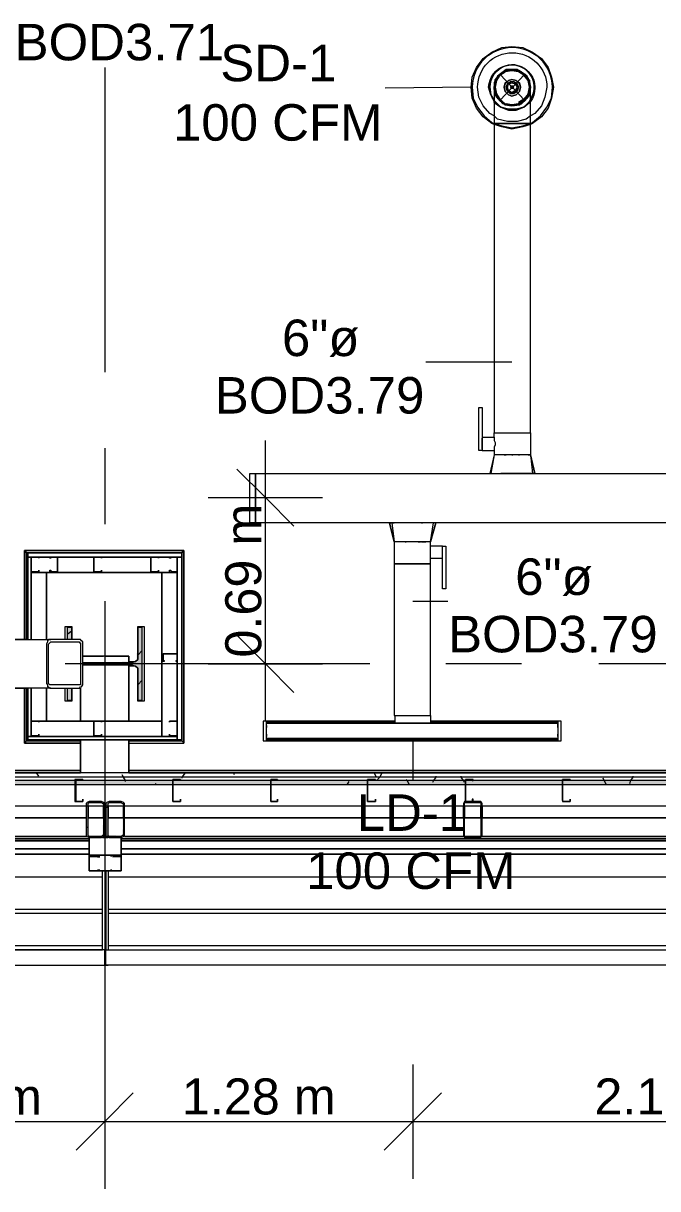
# Model space of a CAD drawing. Header units: metres. Extents: x -2 to 237, y -8 to 52.
# Drawn here: x 6.303 to 8.945, y 7.175 to 12.027 of the extents above; entities that cross this region are included whole.
import ezdxf

# ---------------------------------------------------------------- set-up
doc = ezdxf.new("R2010")
doc.units = ezdxf.units.M
doc.layers.add('HVAC - Ductos', color=5, linetype='Continuous', lineweight=0)
doc.layers.add('PDF2_Text', color=7, linetype='Continuous', lineweight=0)
doc.layers.add('PDF2_Geometry', color=7, linetype='Continuous', lineweight=0, true_color=0xaaaaaa)
doc.layers.add('PDF2_Solid Fills', color=7, linetype='Continuous', lineweight=0, true_color=0xffffff)
doc.styles.add('PDF Helvetica', font='')
doc.styles.get('PDF Helvetica').set_extended_font_data('Helvetica')

msp = doc.modelspace()

# ---------------------------------------------------------------- hatches: boundary and pattern name
at = {"layer": 'PDF2_Solid Fills', "lineweight": 0, "transparency": 33554559}
h = msp.add_hatch(color=256, dxfattribs=at)
h.paths.add_polyline_path([(6.5049, 9.4612), (6.5049, 9.5116), (6.4866, 9.5116), (6.4866, 9.4612)])
h.paths.add_polyline_path([(6.5049, 9.2595), (6.4866, 9.2595), (6.4866, 9.2092), (6.5049, 9.2092)])
h.paths.add_polyline_path([(6.7798, 9.3466), (6.7798, 9.2092), (6.7981, 9.2092), (6.7981, 9.5116), (6.7798, 9.5116), (6.7752, 9.3787), (6.7706, 9.3741), (6.7569, 9.3695), (6.5507, 9.365), (6.5507, 9.3558), (6.7706, 9.3558)])
h = msp.add_hatch(color=256, dxfattribs=at)
h.paths.add_polyline_path([(4.4889, 8.8563), (4.4889, 8.8747), (4.2965, 8.8747), (4.2965, 8.8563)])
h.paths.add_polyline_path([(51.1672, 8.8747), (51.1672, 8.8563), (54.0034, 8.8563), (54.0034, 8.8747)])
h.paths.add_polyline_path([(54.0079, 8.8747), (54.0079, 8.8563), (56.033, 8.8563), (56.033, 8.8747)])
h.paths.add_polyline_path([(56.0376, 8.8747), (56.0376, 8.8563), (56.4317, 8.8563), (56.4317, 8.8747)])
h.paths.add_polyline_path([(49.1376, 8.8747), (49.1376, 8.8563), (51.1627, 8.8563), (51.1627, 8.8747)])
h.paths.add_polyline_path([(48.3266, 8.8747), (48.3266, 8.8563), (49.133, 8.8563), (49.133, 8.8747)])
h.paths.add_polyline_path([(46.2969, 8.8747), (46.2969, 8.8563), (48.322, 8.8563), (48.322, 8.8747)])
h.paths.add_polyline_path([(44.2672, 8.8747), (44.2672, 8.8563), (46.2923, 8.8563), (46.2923, 8.8747)])
h.paths.add_polyline_path([(43.4563, 8.8747), (43.4563, 8.8563), (44.2627, 8.8563), (44.2627, 8.8747)])
h.paths.add_polyline_path([(41.4266, 8.8747), (41.4266, 8.8563), (43.4517, 8.8563), (43.4517, 8.8747)])
h.paths.add_polyline_path([(39.3969, 8.8747), (39.3969, 8.8563), (41.422, 8.8563), (41.422, 8.8747)])
h.paths.add_polyline_path([(38.5859, 8.8747), (38.5859, 8.8563), (39.3923, 8.8563), (39.3923, 8.8747)])
h.paths.add_polyline_path([(36.5562, 8.8747), (36.5562, 8.8563), (38.5813, 8.8563), (38.5813, 8.8747)])
h.paths.add_polyline_path([(33.7156, 8.8747), (33.7156, 8.8563), (36.5516, 8.8563), (36.5516, 8.8747)])
h.paths.add_polyline_path([(31.6859, 8.8747), (31.6859, 8.8563), (33.711, 8.8563), (33.711, 8.8747)])
h.paths.add_polyline_path([(28.8453, 8.8747), (28.8453, 8.8563), (31.6813, 8.8563), (31.6813, 8.8747)])
h.paths.add_polyline_path([(26.8155, 8.8747), (26.8155, 8.8563), (28.8407, 8.8563), (28.8407, 8.8747)])
h.paths.add_polyline_path([(26.0046, 8.8747), (26.0046, 8.8563), (26.8109, 8.8563), (26.8109, 8.8747)])
h.paths.add_polyline_path([(23.9749, 8.8747), (23.9749, 8.8563), (26, 8.8563), (26, 8.8747)])
h.paths.add_polyline_path([(21.9452, 8.8747), (21.9452, 8.8563), (23.9703, 8.8563), (23.9703, 8.8747)])
h.paths.add_polyline_path([(21.1343, 8.8747), (21.1343, 8.8563), (21.9406, 8.8563), (21.9406, 8.8747)])
h.paths.add_polyline_path([(19.1046, 8.8747), (19.1046, 8.8563), (21.1297, 8.8563), (21.1297, 8.8747)])
h.paths.add_polyline_path([(17.0748, 8.8747), (17.0748, 8.8563), (19.1, 8.8563), (19.1, 8.8747)])
h.paths.add_polyline_path([(16.2639, 8.8747), (16.2639, 8.8563), (17.0702, 8.8563), (17.0702, 8.8747)])
h.paths.add_polyline_path([(14.2342, 8.8747), (14.2342, 8.8563), (16.2593, 8.8563), (16.2593, 8.8747)])
h.paths.add_polyline_path([(11.3936, 8.8747), (11.3936, 8.8563), (14.2296, 8.8563), (14.2296, 8.8747)])
h.paths.add_polyline_path([(9.3639, 8.8747), (9.3639, 8.8563), (11.389, 8.8563), (11.389, 8.8747)])
h.paths.add_polyline_path([(6.5232, 8.8747), (6.5232, 8.8563), (9.3593, 8.8563), (9.3593, 8.8747)])
h.paths.add_polyline_path([(4.4935, 8.8747), (4.4935, 8.8563), (6.5186, 8.8563), (6.5186, 8.8747)])
h = msp.add_hatch(color=256, dxfattribs=at)
h.paths.add_polyline_path([(6.6423, 8.7831), (6.6377, 8.7876), (6.5691, 8.7876), (6.5645, 8.7831), (6.5645, 8.6456), (6.5691, 8.6456), (6.5782, 8.641), (6.5782, 8.6456), (6.5737, 8.6456), (6.5737, 8.7831), (6.6332, 8.7831), (6.6377, 8.7785), (6.6332, 8.6502), (6.6286, 8.6456), (6.6377, 8.641), (6.6377, 8.6456)])
h.paths.add_polyline_path([(6.5782, 8.641), (6.6286, 8.6365), (6.6286, 8.641)])
msp.add_hatch(color=256, dxfattribs=at).paths.add_polyline_path([(6.6469, 8.6456), (6.6515, 8.6456), (6.6607, 8.641), (6.7111, 8.6365), (6.7111, 8.641), (6.6881, 8.6456), (6.6561, 8.6456), (6.6561, 8.7831), (6.7157, 8.7831), (6.7202, 8.7785), (6.7157, 8.6502), (6.7111, 8.6456), (6.7202, 8.641), (6.7202, 8.6456), (6.7248, 8.7817), (6.7248, 8.7831), (6.7202, 8.7876), (6.6515, 8.7876), (6.6469, 8.7831)])
h = msp.add_hatch(color=256, dxfattribs=at)
h.paths.add_polyline_path([(8.2139, 8.7785), (8.2093, 8.7785), (8.2093, 8.641), (8.2139, 8.7778)])
h.paths.add_polyline_path([(8.2093, 8.641), (8.1406, 8.641), (8.2093, 8.6365)])
h.paths.add_polyline_path([(8.1406, 8.7785), (8.136, 8.7785), (8.136, 8.6456)])
h.paths.add_polyline_path([(8.2047, 8.7831), (8.2047, 8.7876), (8.1451, 8.7876)])
h.paths.add_polyline_path([(8.2093, 8.7876), (8.2139, 8.7831), (8.2139, 8.7876)])

# ---------------------------------------------------------------- linework, layer by layer
at = {"layer": 'HVAC - Ductos', "lineweight": 0}
for points in [[(8.2643, 11.6053), (8.2551, 11.6099), (8.2185, 11.6374), (8.191, 11.6741), (8.1726, 11.7154), (8.168, 11.7612), (8.1726, 11.8024), (8.191, 11.8436), (8.2185, 11.8802), (8.2551, 11.9078), (8.2963, 11.9261), (8.3376, 11.9307), (8.3834, 11.9261), (8.4246, 11.9078), (8.4613, 11.8802), (8.4888, 11.8436), (8.5026, 11.8024), (8.5117, 11.7612), (8.5026, 11.7154), (8.4888, 11.6741), (8.4613, 11.6374), (8.4246, 11.6099), (8.4155, 11.6053)], [(8.2872, 11.8161), (8.3101, 11.8299), (8.3376, 11.8345), (8.3193, 11.8345), (8.3009, 11.8253), (8.2872, 11.8116), (8.2734, 11.7978), (8.2643, 11.7794), (8.2643, 11.7612), (8.2689, 11.7794), (8.2734, 11.7978), (8.2872, 11.8116), (8.3009, 11.8253), (8.3193, 11.8299), (8.3376, 11.8345), (8.3559, 11.8299), (8.3742, 11.8253), (8.3925, 11.8116), (8.3697, 11.8299)], [(8.3101, 11.8299), (8.2872, 11.8116), (8.2689, 11.7886), (8.2643, 11.7612), (8.2689, 11.784), (8.2643, 11.7612), (8.2689, 11.7336), (8.2689, 11.7291), (8.2643, 11.7612), (8.2689, 11.7291), (8.2872, 11.7062), (8.3009, 11.697), (8.3193, 11.6878), (8.3376, 11.6832), (8.3605, 11.6878), (8.3788, 11.6924), (8.3925, 11.7062), (8.3697, 11.6878), (8.3925, 11.7062)], [(8.2689, 11.7932), (8.2689, 11.7886), (8.2689, 11.784), (8.2689, 11.7886), (8.2689, 11.7932), (8.2734, 11.7978), (8.2872, 11.8161), (8.3009, 11.8253), (8.3101, 11.8299), (8.3193, 11.8345), (8.3376, 11.8345), (8.3605, 11.8345), (8.3651, 11.8299), (8.3697, 11.8299), (8.3651, 11.8299), (8.3697, 11.8299), (8.3788, 11.8253), (8.3925, 11.8161), (8.4063, 11.7978), (8.4063, 11.7932), (8.4109, 11.7886), (8.4109, 11.784), (8.4109, 11.7886), (8.4063, 11.7932)], [(8.4063, 11.784), (8.4109, 11.7612), (8.4063, 11.7336), (8.4109, 11.7612), (8.4063, 11.7886), (8.388, 11.8116), (8.3651, 11.8253), (8.3376, 11.8299), (8.3101, 11.8253), (8.2872, 11.8116), (8.2734, 11.7886), (8.2689, 11.7612), (8.2734, 11.7336), (8.2872, 11.7108), (8.3101, 11.6924), (8.3376, 11.6878), (8.3651, 11.6924), (8.3376, 11.6878), (8.3147, 11.6924)], [(8.2826, 11.8116), (8.2689, 11.7932), (8.2689, 11.7886)], [(8.2734, 11.7886), (8.2872, 11.8116), (8.3101, 11.8253)], [(8.3925, 11.8116), (8.4109, 11.7886), (8.4063, 11.7932), (8.3925, 11.8116), (8.4017, 11.7978), (8.4109, 11.7794), (8.4109, 11.7612), (8.4109, 11.7428), (8.4017, 11.7245), (8.3925, 11.7062), (8.3742, 11.697), (8.3559, 11.6878), (8.3376, 11.6878), (8.3193, 11.6878), (8.3009, 11.6924), (8.2872, 11.7062), (8.3101, 11.6924)], [(8.3101, 11.8299), (8.3101, 11.8299)], [(8.3101, 11.8299), (8.3101, 11.8299)], [(8.3651, 11.6878), (8.3697, 11.6878), (8.3697, 11.6924), (8.3925, 11.7062), (8.4063, 11.7199), (8.4109, 11.7382), (8.4155, 11.752), (8.4155, 11.7612), (8.4109, 11.7794), (8.4063, 11.7978), (8.3925, 11.8116), (8.3788, 11.8253), (8.3605, 11.8345), (8.3376, 11.8345), (8.3651, 11.8299), (8.3376, 11.8345), (8.3147, 11.8299), (8.3376, 11.8345), (8.3651, 11.8299), (8.3697, 11.8299), (8.3925, 11.8161)], [(8.3697, 11.8253), (8.3925, 11.8116), (8.4063, 11.7886)], [(8.168, 11.7612), (7.8107, 11.7566)], [(8.2689, 11.7886), (8.2643, 11.7794), (8.2643, 11.7612), (8.2643, 11.752)], [(8.2643, 11.7794), (8.2643, 11.7794)], [(8.2689, 11.7428), (8.2643, 11.7612)], [(8.2643, 11.7612), (8.2643, 11.7612)], [(8.2643, 11.752), (8.2643, 11.7612)], [(8.2643, 11.7566), (8.2643, 11.752), (8.2643, 11.7336), (8.2643, 11.7062), (8.2643, 11.6696), (8.2643, 11.6283), (8.2643, 11.6099), (8.2734, 11.6099), (8.2872, 11.6099), (8.3009, 11.6099), (8.3193, 11.6099), (8.3376, 11.6099), (8.3605, 11.6099), (8.3788, 11.6099), (8.3925, 11.6099), (8.4063, 11.6099), (8.4109, 11.6099), (8.4155, 11.6099), (8.4155, 11.6512), (8.4155, 11.6924), (8.4155, 11.7245), (8.4155, 11.7474), (8.4155, 11.7566)], [(8.2643, 11.752), (8.2643, 11.7382)], [(8.2689, 11.7886), (8.2689, 11.7886)], [(8.4109, 11.784), (8.4155, 11.7612), (8.4109, 11.7886)], [(8.4155, 11.752), (8.4155, 11.7612), (8.4109, 11.7794), (8.4109, 11.7886)], [(8.4109, 11.7886), (8.4109, 11.7886)], [(8.4155, 11.7612), (8.4109, 11.7291), (8.4155, 11.7612)], [(8.2643, 11.7382), (8.2734, 11.7199)], [(8.2734, 11.7245), (8.2689, 11.7428)], [(8.2689, 11.7291), (8.2689, 11.7291)], [(8.2689, 11.7291), (8.2872, 11.7062)], [(8.2872, 11.7108), (8.2734, 11.7291)], [(8.2872, 11.7062), (8.2734, 11.7245)], [(8.2734, 11.7199), (8.2872, 11.7062)], [(8.4063, 11.7336), (8.388, 11.7108), (8.3651, 11.697)], [(8.4109, 11.7336), (8.4109, 11.7291), (8.4063, 11.7291), (8.3925, 11.7108)], [(8.3147, 11.6878), (8.3101, 11.6878), (8.3055, 11.6924)], [(8.4155, 11.642), (8.3971, 11.6283), (8.3605, 11.6191), (8.3193, 11.6191), (8.278, 11.6283), (8.2643, 11.642)], [(8.2643, 11.6099), (8.2963, 11.6008), (8.3376, 11.5916), (8.3834, 11.6008), (8.4155, 11.6099)], [(8.2643, 11.6099), (8.2643, 11.6099)], [(8.4155, 11.6099), (8.4109, 11.6099), (8.4063, 11.6099), (8.3925, 11.6099), (8.3788, 11.6099), (8.3605, 11.6099), (8.3376, 11.6099), (8.3193, 11.6099), (8.3009, 11.6099), (8.2872, 11.6099), (8.2734, 11.6099), (8.2643, 11.6099)], [(8.4155, 11.6053), (8.3834, 11.5962), (8.3376, 11.587), (8.2963, 11.5962), (8.2643, 11.6053)], [(8.3376, 10.6158), (7.9802, 10.6158)], [(7.3113, 9.1221), (7.3113, 10.2905)], [(8.2139, 10.2538), (8.2139, 10.2583), (8.2139, 10.2629), (8.2139, 10.2721), (8.2139, 10.2767), (8.2139, 10.2813), (8.2139, 10.2905), (8.2139, 10.295), (8.2139, 10.2996)], [(8.2643, 10.3042), (8.2643, 10.2996), (8.2643, 10.295), (8.2643, 10.2905), (8.2689, 10.2813), (8.2689, 10.2721), (8.2643, 10.2629), (8.2643, 10.2583), (8.2643, 10.2538), (8.2643, 10.2492)], [(8.2139, 10.2492), (8.2643, 10.2492), (8.2643, 10.2308), (8.2505, 10.153)], [(8.2689, 10.2308), (8.2643, 10.2308), (8.2459, 10.153), (8.2505, 10.153), (8.2551, 10.153), (8.2643, 10.153)], [(8.2872, 10.2308), (8.2872, 10.2308)], [(8.4063, 10.2308), (8.4109, 10.2308), (8.4155, 10.2308), (8.4246, 10.153), (8.4109, 10.153), (8.3925, 10.153), (8.388, 10.153), (8.3834, 10.153), (8.3742, 10.153), (8.3605, 10.153), (8.3559, 10.153), (8.3513, 10.153), (8.3284, 10.153), (8.3239, 10.153), (8.3193, 10.153), (8.3055, 10.153), (8.2963, 10.153), (8.2917, 10.153)], [(8.3376, 10.2308), (8.3421, 10.2308)], [(8.3651, 10.2308), (8.3697, 10.2308)], [(8.3651, 10.2308), (8.3651, 10.2308)], [(8.3697, 10.2308), (8.3697, 10.2308)], [(8.3925, 10.2308), (8.3925, 10.2308)], [(8.4338, 10.153), (8.4155, 10.2308), (8.4338, 10.153)], [(7.1921, 10.1713), (7.3113, 10.0522), (7.4304, 9.933)], [(8.2459, 10.153), (8.2459, 10.153)], [(8.2689, 10.153), (8.2872, 10.153)], [(8.4292, 10.153), (8.4338, 10.153), (8.4292, 10.153)], [(7.073, 10.0522), (7.3113, 10.0522), (7.5495, 10.0522)], [(7.829, 9.9468), (7.8473, 9.8689), (7.829, 9.9468)], [(7.9069, 9.9468), (7.9023, 9.9468), (7.8886, 9.9468), (7.8794, 9.9468), (7.8748, 9.9468), (7.8702, 9.9468), (7.8519, 9.9468), (7.8382, 9.9468), (7.8473, 9.8689)], [(7.8427, 9.9468), (7.8473, 9.9468)], [(8.0168, 9.9468), (8.0214, 9.9468), (7.9985, 9.8689), (7.994, 9.8689), (7.9894, 9.8689), (7.9802, 9.8689), (7.9619, 9.8689), (7.9436, 9.8689), (7.9252, 9.8689), (7.9023, 9.8689), (7.884, 9.8689), (7.8702, 9.8689), (7.8565, 9.8689), (7.8519, 9.8689), (7.8473, 9.8689), (7.8473, 9.7773), (7.8473, 9.145), (7.8519, 9.145), (7.8565, 9.145), (7.8702, 9.145), (7.884, 9.145), (7.9023, 9.145), (7.9252, 9.145), (7.9436, 9.145), (7.9619, 9.145), (7.9802, 9.145), (7.9894, 9.145), (7.9985, 9.145), (7.9985, 9.1129), (7.9894, 9.1129), (7.9756, 9.1129), (7.9619, 9.1129), (7.9436, 9.1129), (7.9252, 9.1129), (7.9069, 9.1129), (7.8886, 9.1129), (7.8702, 9.1129), (7.8611, 9.1129), (7.8519, 9.1129), (7.8519, 9.145), (7.8611, 9.145), (7.8702, 9.145), (7.8886, 9.145), (7.9069, 9.145), (7.9252, 9.145), (7.9436, 9.145), (7.9619, 9.145), (7.9756, 9.145), (7.9894, 9.145), (7.9985, 9.145), (7.9985, 9.7773), (7.9894, 9.7773), (7.9802, 9.7773), (7.9619, 9.7773), (7.9436, 9.7773), (7.9252, 9.7773), (7.9023, 9.7773), (7.884, 9.7773), (7.8702, 9.7773), (7.8565, 9.7773), (7.8519, 9.7773), (7.8473, 9.7773), (7.8519, 9.7773), (7.8565, 9.7773), (7.8702, 9.7773), (7.884, 9.7773), (7.9023, 9.7773), (7.9252, 9.7773), (7.9436, 9.7773), (7.9619, 9.7773), (7.9802, 9.7773), (7.9894, 9.7773), (7.9985, 9.7773), (7.9985, 9.8002), (8.049, 9.8002), (8.049, 9.8047), (8.049, 9.8093), (8.049, 9.8185), (8.049, 9.8231), (8.049, 9.8323), (8.049, 9.8369), (8.049, 9.8414), (8.049, 9.846), (8.049, 9.8505), (7.9985, 9.8505), (7.9985, 9.8689), (8.0123, 9.9468)], [(7.9573, 9.9468), (7.9436, 9.9468), (7.939, 9.9468), (7.9344, 9.9468), (7.9115, 9.9468)], [(7.994, 9.9468), (7.9802, 9.9468), (7.971, 9.9468), (7.9664, 9.9468), (7.9619, 9.9468), (7.9664, 9.9468)], [(7.9985, 9.8689), (8.0214, 9.9468), (8.0168, 9.9468), (8.0123, 9.9468), (8.0077, 9.9468), (7.9985, 9.9468)], [(7.8519, 9.8689), (7.8519, 9.8689)], [(7.8519, 9.8689), (7.8519, 9.8689)], [(7.9985, 9.8002), (7.9985, 9.8047), (7.9985, 9.8093), (7.9985, 9.8185), (7.9985, 9.8277), (7.9985, 9.8369), (7.9985, 9.846), (7.9985, 9.8505)], [(7.9252, 9.6215), (8.0718, 9.6215)], [(7.1921, 9.4794), (7.3113, 9.3604), (7.4304, 9.2412)], [(7.073, 9.3604), (7.3113, 9.3604), (7.5495, 9.3604)], [(7.9985, 9.145), (7.9985, 9.145)], [(7.3159, 9.0992), (7.3159, 9.1221), (7.3159, 9.1175), (7.8519, 9.1175)], [(7.8519, 9.1221), (7.3159, 9.1221)], [(8.53, 9.0992), (8.53, 9.1221), (8.53, 9.1175), (7.9985, 9.1175)], [(8.53, 9.1221), (7.9985, 9.1221)], [(8.53, 9.0625), (8.53, 9.0396), (8.53, 9.0442), (7.3159, 9.0442), (7.3159, 9.0396), (7.3159, 9.0625)], [(7.3159, 9.0396), (8.53, 9.0396)], [(7.9252, 9.0396), (7.9252, 8.8792)]]:
    msp.add_lwpolyline(points, dxfattribs=at)
for points in [[(8.2139, 10.3042), (8.2643, 10.3042), (8.2643, 10.3225), (8.2734, 10.3225), (8.2872, 10.3225), (8.3009, 10.3225), (8.3193, 10.3225), (8.3376, 10.3225), (8.3605, 10.3225), (8.3788, 10.3225), (8.3925, 10.3225), (8.4063, 10.3225), (8.4109, 10.3225), (8.4155, 10.3225), (8.4155, 11.6099), (8.4246, 11.6145), (8.4567, 11.642), (8.4842, 11.6787), (8.5026, 11.7154), (8.5071, 11.7612, 0.986164), (8.1726, 11.7612), (8.1772, 11.7154), (8.1955, 11.6787), (8.2231, 11.642), (8.2551, 11.6145), (8.2643, 11.6099), (8.2643, 10.3225), (8.2734, 10.3225), (8.2872, 10.3225), (8.3009, 10.3225), (8.3193, 10.3225), (8.3376, 10.3225), (8.3605, 10.3225), (8.3788, 10.3225), (8.3925, 10.3225), (8.4063, 10.3225), (8.4109, 10.3225), (8.4155, 10.3225), (8.4155, 10.2308), (8.4109, 10.2308), (8.4063, 10.2308), (8.3925, 10.2308), (8.3788, 10.2308), (8.3605, 10.2308), (8.3376, 10.2308), (8.3193, 10.2308), (8.3009, 10.2308), (8.2872, 10.2308), (8.2734, 10.2308), (8.2689, 10.2308), (8.2643, 10.2308), (8.2459, 10.153)], [(8.2643, 11.642), (8.2459, 11.6512), (8.2185, 11.6832), (8.2001, 11.7199), (8.1955, 11.7612, -0.994118), (8.4842, 11.7612), (8.475, 11.7199), (8.4613, 11.6832), (8.4338, 11.6512), (8.4155, 11.642)]]:
    msp.add_lwpolyline(points, format="xyb", dxfattribs=at)
msp.add_lwpolyline([(8.4338, 11.7612, 0.962203), (8.2413, 11.7612, -1.35504), (8.4155, 11.7016), (8.4292, 11.7291), (8.4338, 11.7612), (8.4292, 11.7291), (8.4155, 11.7108, 1.35247), (8.2459, 11.7612), (8.2505, 11.7291), (8.2643, 11.7062, -1.368444)], format="xyb", close=True, dxfattribs=at)
for points in [[(8.3101, 11.7749), (8.3055, 11.7612), (8.3101, 11.7794), (8.3239, 11.7886), (8.3376, 11.7932), (8.3559, 11.7886), (8.3697, 11.7794), (8.3742, 11.7612), (8.3697, 11.7749), (8.3559, 11.7886), (8.3376, 11.7932), (8.3239, 11.7886)], [(8.3147, 11.8299), (8.3101, 11.8299)], [(8.2413, 11.7612), (8.2505, 11.7291), (8.2643, 11.7016), (8.2505, 11.7291)], [(8.3697, 11.7428), (8.3742, 11.7612), (8.3697, 11.7428), (8.3559, 11.7291), (8.3376, 11.7245), (8.3239, 11.7291), (8.3101, 11.7428), (8.3055, 11.7612), (8.3101, 11.7428), (8.3239, 11.7291), (8.3376, 11.7245), (8.3559, 11.7291)], [(8.3193, 11.7749), (8.3147, 11.7612), (8.3193, 11.7749), (8.333, 11.784), (8.3467, 11.784), (8.3605, 11.7749), (8.3651, 11.7612), (8.3605, 11.7749), (8.3467, 11.784), (8.333, 11.784)], [(8.3605, 11.7474), (8.3651, 11.7612), (8.3605, 11.7428), (8.3467, 11.7336), (8.333, 11.7336), (8.3193, 11.7428), (8.3147, 11.7612), (8.3193, 11.7474), (8.333, 11.7382), (8.3467, 11.7382)], [(8.3513, 11.7474), (8.3376, 11.7382), (8.3239, 11.7474), (8.3193, 11.7612), (8.3239, 11.7749), (8.3376, 11.7794), (8.3513, 11.7749), (8.3605, 11.7612)], [(8.3421, 11.7658), (8.3376, 11.7658), (8.333, 11.7612), (8.3376, 11.7658), (8.3421, 11.7658), (8.3467, 11.7612), (8.3421, 11.7566), (8.3376, 11.7566), (8.333, 11.7612), (8.3376, 11.7566), (8.3421, 11.7566), (8.3421, 11.7612)], [(8.2689, 11.7016), (8.2917, 11.6787), (8.3239, 11.6696), (8.3559, 11.6696), (8.388, 11.6787), (8.4109, 11.7016), (8.4155, 11.7108), (8.4109, 11.7016), (8.388, 11.6787), (8.3559, 11.6696), (8.3239, 11.6696), (8.2917, 11.6787), (8.2689, 11.7016), (8.2643, 11.7062)], [(8.4109, 11.697), (8.388, 11.6787), (8.3559, 11.665), (8.3239, 11.665), (8.2917, 11.6787), (8.2643, 11.697), (8.2643, 11.7016), (8.2643, 11.697), (8.2917, 11.6787), (8.3239, 11.665), (8.3559, 11.665), (8.388, 11.6787), (8.4109, 11.697), (8.4155, 11.7016)], [(8.3101, 11.6878), (8.3376, 11.6832), (8.3697, 11.6878), (8.3376, 11.6832), (8.3101, 11.6878), (8.2872, 11.7062)], [(8.4109, 11.7291), (8.3925, 11.7062)], [(8.2001, 10.4279), (8.2139, 10.4279), (8.2139, 10.2492), (8.2001, 10.2492)], [(8.3147, 10.2308), (8.3101, 10.2308), (8.3055, 10.2308), (8.3101, 10.2308)], [(7.2471, 9.9468), (7.2471, 10.153), (7.2701, 10.153), (7.2701, 9.9468)], [(9.7166, 9.9468), (7.2701, 9.9468), (7.2701, 10.153), (9.7166, 10.153)], [(8.4338, 10.153), (8.4292, 10.153)], [(7.8336, 9.9468), (7.829, 9.9468)], [(7.8931, 9.8689), (7.8977, 9.8689)], [(7.9482, 9.8689), (7.9528, 9.8689), (7.9573, 9.8689), (7.9528, 9.8689)], [(7.9619, 9.8689), (7.9802, 9.8689)], [(8.0627, 9.6719), (8.049, 9.6719), (8.049, 9.8505), (8.0627, 9.8505)], [(7.3021, 9.0396), (7.3159, 9.0396), (7.3159, 9.1221), (7.3021, 9.1221)], [(7.3159, 9.1129), (8.53, 9.1129), (7.3159, 9.1129), (8.53, 9.1129), (8.53, 9.0488), (7.3159, 9.0488)], [(7.3159, 9.1038), (7.3159, 9.0992), (7.3159, 9.0946), (7.3159, 9.0992)], [(8.5438, 9.0396), (8.5438, 9.1221), (8.53, 9.1221), (8.53, 9.0396)], [(8.53, 9.0946), (8.53, 9.0992), (8.53, 9.1038), (8.53, 9.0992)], [(7.3159, 9.0671), (7.3159, 9.0625), (7.3159, 9.058), (7.3159, 9.0625)], [(8.53, 9.058), (8.53, 9.0625), (8.53, 9.0671), (8.53, 9.0625)]]:
    msp.add_lwpolyline(points, close=True, dxfattribs=at)
at = {"layer": 'HVAC - Ductos', "color": 252, "lineweight": 0, "true_color": 0x939598}
for points in [[(6.6423, 7.6926), (6.6423, 7.4543), (6.6423, 7.2161)], [(7.9252, 7.6926), (7.9252, 7.4543), (7.9252, 7.2161)], [(6.7615, 7.5735), (6.6423, 7.4543), (6.5232, 7.3352)], [(8.0444, 7.5735), (7.9252, 7.4543), (7.8061, 7.3352)], [(5.2404, 7.4543), (6.6423, 7.4543), (7.9252, 7.4543), (10.0741, 7.4543), (12.2457, 7.4543), (14.445, 7.4543), (15.8378, 7.4543), (17.1253, 7.4543), (19.1596, 7.4543), (21.4824, 7.4543), (23.6404, 7.4543), (26.6002, 7.4543)]]:
    msp.add_lwpolyline(points, dxfattribs=at)
at = {"layer": 'PDF2_Geometry', "lineweight": 0}
for points in [[(6.6423, 11.8436), (6.6423, 10.5745)], [(6.6423, 10.2583), (6.6423, 9.9422)], [(6.3079, 9.8323), (6.3124, 9.8323), (6.3124, 9.8277), (6.317, 9.8231), (6.317, 9.4612)], [(6.3079, 9.8323), (6.3124, 9.8323), (6.3124, 9.8277), (6.317, 9.8231), (6.317, 9.4612)], [(6.317, 9.8231), (6.963, 9.8231), (6.317, 9.8231)], [(6.317, 9.8231), (6.317, 9.7407)], [(6.317, 9.4612), (6.317, 9.8231), (6.317, 9.4612)], [(6.317, 9.4612), (6.317, 9.8231), (6.317, 9.4612)], [(6.317, 9.8231), (6.317, 9.4612)], [(6.317, 9.8231), (6.963, 9.8231), (6.317, 9.8231)], [(6.317, 9.8231), (6.317, 9.8231)], [(6.963, 9.8231), (6.317, 9.8231), (6.963, 9.8231)], [(6.4453, 9.8047), (6.4453, 9.8047)], [(6.4453, 9.8047), (6.4453, 9.8047)], [(6.5965, 9.8047), (6.5965, 9.8047)], [(6.5965, 9.8047), (6.5965, 9.8047)], [(6.9448, 9.8047), (6.9448, 9.8047)], [(6.9448, 9.8047), (6.9448, 9.8047)], [(6.963, 9.7407), (6.963, 9.8231)], [(6.963, 9.8231), (6.963, 9.0442)], [(6.963, 9.8231), (6.963, 9.8231)], [(6.963, 9.0442), (6.963, 9.8231), (6.963, 9.0442)], [(6.9722, 9.0304), (6.9722, 9.8323)], [(6.9722, 9.0304), (6.9722, 9.8323)], [(6.3674, 9.8002), (6.3674, 9.8002)], [(6.6286, 9.8002), (6.6286, 9.8002)], [(6.8668, 9.8002), (6.8668, 9.8002)], [(6.317, 9.4612), (6.317, 9.7407)], [(6.3674, 9.7498), (6.3674, 9.7498)], [(6.4453, 9.7452), (6.4453, 9.7452)], [(6.5965, 9.7452), (6.5965, 9.7452)], [(6.6286, 9.7498), (6.6286, 9.7498)], [(6.8668, 9.7498), (6.8668, 9.7498)], [(6.9448, 9.7452), (6.9448, 9.7452)], [(6.963, 9.7407), (6.963, 9.0442)], [(6.6423, 9.6215), (6.6423, 7.9675)], [(6.4774, 9.4612), (6.4774, 9.5161), (6.5049, 9.5161), (6.5049, 9.4612)], [(6.5049, 9.4612), (6.5049, 9.5116), (6.4866, 9.5116), (6.4866, 9.4612)], [(6.5507, 9.3558), (6.7569, 9.3558), (6.7706, 9.3512), (6.7798, 9.342), (6.7798, 9.3329), (6.7798, 9.2091), (6.7981, 9.2091), (6.7981, 9.5116), (6.7798, 9.5116), (6.7798, 9.3878), (6.7798, 9.3787), (6.7706, 9.3695), (6.7569, 9.365), (6.5507, 9.365)], [(6.7431, 9.3695), (6.7569, 9.3695), (6.7706, 9.3695), (6.7798, 9.3787), (6.7798, 9.3924), (6.7798, 9.5161), (6.8073, 9.5161), (6.8073, 9.2045), (6.7798, 9.2045), (6.7798, 9.3329), (6.7798, 9.342), (6.7706, 9.3512), (6.7569, 9.3512), (6.7431, 9.3512)], [(6.4866, 9.484), (6.5049, 9.4978)], [(6.3124, 9.4612), (4.2965, 9.4612), (6.4178, 9.4612)], [(6.7798, 9.397), (6.7981, 9.4153)], [(6.6653, 9.3924), (6.6607, 9.3924), (6.6561, 9.3924), (6.6515, 9.3924), (6.6469, 9.3924), (6.6515, 9.3924), (6.6561, 9.3924), (6.6607, 9.3924), (6.6653, 9.3924), (6.7431, 9.3924), (6.5507, 9.3924), (6.6194, 9.3924), (6.624, 9.3924), (6.6286, 9.3924), (6.6332, 9.3924), (6.6377, 9.3924), (6.6332, 9.3924), (6.6286, 9.3924), (6.624, 9.3924), (6.6194, 9.3924)], [(6.7431, 9.365), (6.7431, 9.3924), (6.7431, 9.365)], [(6.8852, 9.4016), (6.8852, 9.4016)], [(6.9448, 9.4016), (6.9448, 9.4016)], [(6.9448, 9.4016), (6.9448, 9.4016)], [(7.7465, 9.3604), (6.4774, 9.3604)], [(6.7386, 9.3558), (6.7523, 9.365)], [(8.3788, 9.3604), (8.0627, 9.3604)], [(9.9687, 9.3604), (8.6995, 9.3604)], [(6.7798, 9.2733), (6.7981, 9.2916)], [(6.4178, 9.2595), (4.2965, 9.2595), (6.3124, 9.2595)], [(6.5049, 9.2595), (6.5049, 9.2045), (6.4774, 9.2045), (6.4774, 9.2595)], [(6.4866, 9.2595), (6.4866, 9.2091), (6.5049, 9.2091), (6.5049, 9.2595)], [(6.3674, 9.1175), (6.3674, 9.1175)], [(6.5965, 9.1221), (6.5965, 9.1221)], [(6.5965, 9.1221), (6.5965, 9.1221)], [(6.6286, 9.1175), (6.6286, 9.1175)], [(6.9126, 9.1175), (6.9126, 9.1175)], [(6.9448, 9.1221), (6.9448, 9.1221)], [(6.9448, 9.1221), (6.9448, 9.1221)], [(6.317, 9.0442), (6.963, 9.0442), (6.317, 9.0442)], [(6.3674, 9.0671), (6.3674, 9.0671)], [(6.5965, 9.0625), (6.5965, 9.0625)], [(6.6286, 9.0671), (6.6286, 9.0671)], [(6.7431, 9.0304), (6.9722, 9.0304)], [(6.7431, 9.0304), (6.9722, 9.0304)], [(6.7431, 9.0304), (6.9722, 9.0304)], [(6.7431, 9.0304), (6.9722, 9.0304)], [(6.9126, 9.0671), (6.9126, 9.0671)], [(6.9448, 9.0625), (6.9448, 9.0625)], [(6.963, 9.0442), (6.963, 9.0442)], [(4.2965, 8.9068), (6.5415, 8.9068)], [(6.5415, 8.9068), (4.2965, 8.9068)], [(4.2965, 8.9068), (6.5415, 8.9068)], [(56.4317, 8.9068), (4.2965, 8.9068)], [(56.4317, 8.8884), (4.2965, 8.8884)], [(6.7431, 8.9068), (15.737, 8.9068)], [(15.737, 8.9068), (6.7431, 8.9068)], [(6.7431, 8.9068), (15.737, 8.9068)], [(15.737, 8.9068), (6.7431, 8.9068)], [(6.7431, 8.9068), (15.737, 8.9068)], [(6.5186, 8.8747), (6.1155, 8.8747), (5.7077, 8.8747), (5.3045, 8.8747), (4.8967, 8.8747), (4.4935, 8.8747)], [(6.5186, 8.8563), (6.1155, 8.8563), (5.7077, 8.8563), (5.3045, 8.8563), (4.8967, 8.8563), (4.4935, 8.8563)], [(9.3593, 8.8747), (8.9561, 8.8747), (8.5483, 8.8747), (8.1451, 8.8747), (7.7374, 8.8747), (7.3342, 8.8747), (6.9264, 8.8747), (6.5232, 8.8747)], [(9.3593, 8.8563), (8.9561, 8.8563), (8.5483, 8.8563), (8.1451, 8.8563), (7.7374, 8.8563), (7.3342, 8.8563), (6.9264, 8.8563), (6.5232, 8.8563)], [(6.6699, 8.7831), (6.6744, 8.7876)], [(8.1451, 8.7876), (8.1406, 8.7876), (8.136, 8.7785), (8.136, 8.6456), (8.1406, 8.6365), (8.1451, 8.6365), (8.2047, 8.6365), (8.2093, 8.6365), (8.2139, 8.6456), (8.2139, 8.7785), (8.2093, 8.7876), (8.2047, 8.7876), (8.1772, 8.7876)], [(8.1818, 8.7831), (8.1864, 8.7876)], [(4.2965, 8.7693), (56.4317, 8.7693)], [(6.5645, 8.7693), (6.5645, 8.7189)], [(6.5737, 8.7693), (6.5737, 8.7189)], [(6.6377, 8.7189), (6.6377, 8.7693)], [(6.6377, 8.7464), (6.6423, 8.7555)], [(6.6423, 8.7189), (6.6423, 8.7693)], [(6.6469, 8.7693), (6.6469, 8.7189)], [(6.6469, 8.7601), (6.6561, 8.7647)], [(6.6561, 8.7693), (6.6561, 8.7189)], [(6.7202, 8.7189), (6.7202, 8.7693)], [(6.7248, 8.7189), (6.7248, 8.7693)], [(8.136, 8.7189), (8.136, 8.7693)], [(8.136, 8.7418), (8.1406, 8.7464)], [(8.1406, 8.7693), (8.1406, 8.7189)], [(8.2093, 8.7189), (8.2093, 8.7693)], [(8.2139, 8.7693), (8.2139, 8.7189)], [(6.7202, 8.7097), (6.7248, 8.7143)], [(8.2093, 8.6914), (8.2139, 8.696)], [(6.5645, 8.6777), (6.5737, 8.6823)], [(6.6515, 8.641), (6.6561, 8.6456)], [(8.1543, 8.6365), (8.1589, 8.641)], [(6.6423, 8.499), (6.6469, 8.499), (6.6561, 8.499), (6.6699, 8.499), (6.6607, 8.499), (6.6699, 8.499), (6.6194, 8.499), (6.5782, 8.499), (6.5782, 8.5036), (6.5782, 8.554), (6.5782, 8.5585), (6.5782, 8.5631), (6.5782, 8.6319), (6.5782, 8.6365), (6.5782, 8.6319), (6.5782, 8.5631), (6.5782, 8.5585), (6.5782, 8.554), (6.5782, 8.5036), (6.5782, 8.499), (6.6194, 8.499), (6.6332, 8.499), (6.6286, 8.499), (6.6423, 8.499), (6.6423, 8.1691)], [(6.6149, 8.499), (6.6149, 8.5036), (6.6149, 8.499), (6.6103, 8.499), (6.6149, 8.499), (6.6699, 8.499), (6.6744, 8.499), (6.679, 8.499), (6.6744, 8.499), (6.6699, 8.499), (6.7111, 8.499), (6.7111, 8.5036), (6.7111, 8.554), (6.7111, 8.5585), (6.7111, 8.5631), (6.7111, 8.6319), (6.7111, 8.6365), (6.7111, 8.6319), (6.7111, 8.5631), (6.7111, 8.5585), (6.7111, 8.554), (6.7111, 8.5036), (6.7111, 8.499), (6.6699, 8.499), (6.6744, 8.499)], [(6.6332, 8.6365), (6.6561, 8.6365), (6.6332, 8.6365)], [(6.6332, 8.6365), (6.6561, 8.6365), (6.6332, 8.6365)], [(6.5782, 8.5631), (6.5782, 8.5631)], [(6.5782, 8.5631), (6.5782, 8.5631)], [(6.5782, 8.5585), (6.5782, 8.5585)], [(6.5782, 8.5585), (6.5782, 8.5585)], [(6.6194, 8.5631), (6.6194, 8.5585), (6.6194, 8.554)], [(6.6699, 8.5585), (6.6699, 8.5631)], [(6.6699, 8.5585), (6.6699, 8.5631)], [(6.6699, 8.5585), (6.6699, 8.5631)], [(6.7111, 8.5631), (6.7111, 8.5631)], [(6.7111, 8.5631), (6.7111, 8.5631)], [(6.7111, 8.5585), (6.7111, 8.5585)], [(6.7111, 8.5585), (6.7111, 8.5585)], [(8.136, 8.5677), (8.2139, 8.5677)], [(4.2965, 8.1049), (6.6469, 8.1049), (6.6469, 8.1141), (6.6469, 8.1233), (6.6469, 8.137), (6.6469, 8.1507), (6.6469, 8.1691), (4.2965, 8.1691), (6.6332, 8.1691), (6.6332, 8.499), (6.6286, 8.499), (6.6423, 8.499), (6.6469, 8.499), (6.6469, 8.1691), (6.6423, 8.1691), (9.7121, 8.1691), (9.7075, 8.1691), (12.7773, 8.1691), (12.7727, 8.1691), (15.8424, 8.1691)], [(6.6332, 8.499), (6.6194, 8.499), (6.6194, 8.5036), (6.6194, 8.499), (6.6103, 8.499), (6.6194, 8.499), (6.6699, 8.499), (6.6744, 8.499), (6.679, 8.499)], [(6.6194, 8.499), (6.6699, 8.499), (6.6607, 8.499), (6.6699, 8.499), (6.6561, 8.499), (6.6561, 8.1691), (9.6984, 8.1691), (9.6984, 8.499), (9.7075, 8.499), (9.7121, 8.499), (9.7121, 8.1691), (9.7121, 8.1507), (9.7121, 8.137), (9.7121, 8.1233), (9.7121, 8.1141), (9.7121, 8.1049), (6.6423, 8.1049), (6.6423, 8.1141), (6.6423, 8.1233), (6.6423, 8.137), (6.6423, 8.1507), (6.6423, 8.1691), (6.6469, 8.1691)], [(6.624, 8.499), (6.6194, 8.499), (6.624, 8.499)], [(6.6469, 8.499), (6.6561, 8.499)], [(6.6332, 8.4715), (4.2965, 8.4715)], [(9.6984, 8.4715), (6.6561, 8.4715)], [(4.2965, 8.3386), (6.6332, 8.3386)], [(6.6332, 8.3203), (4.2965, 8.3203)], [(6.6561, 8.3386), (9.6984, 8.3386)], [(9.6984, 8.3203), (6.6561, 8.3203)], [(4.2965, 8.1874), (6.6332, 8.1874)], [(6.6561, 8.1874), (9.6984, 8.1874)], [(6.6332, 8.1049), (6.6423, 8.1049)], [(6.6332, 8.1049), (6.6332, 8.1049)], [(6.6423, 8.1049), (6.6423, 8.1049)], [(6.6469, 8.1049), (6.6561, 8.1049)], [(6.6469, 8.1049), (6.6469, 8.1049)], [(6.6561, 8.1049), (6.6561, 8.1049)]]:
    msp.add_lwpolyline(points, dxfattribs=at)
at = {"layer": 'PDF2_Geometry', "color": 8, "lineweight": 0, "true_color": 0x808080}
msp.add_lwpolyline([(8.4017, 11.807), (8.3605, 11.8345), (8.3147, 11.8345), (8.278, 11.807), (8.2643, 11.7612), (8.278, 11.7154), (8.3147, 11.6878), (8.3605, 11.6878), (8.4017, 11.7154), (8.4155, 11.7612)], close=True, dxfattribs=at)
for points in [[(8.2872, 11.8161), (8.3925, 11.7062)], [(8.3925, 11.8161), (8.2872, 11.7062)]]:
    msp.add_lwpolyline(points, dxfattribs=at)
at = {"layer": 'PDF2_Geometry', "lineweight": 0}
for points in [[(6.317, 9.8231), (6.963, 9.8231), (6.9676, 9.8277), (6.9722, 9.8323), (6.3079, 9.8323), (6.3124, 9.8323), (6.3124, 9.8277)], [(6.963, 9.8231), (6.963, 9.0396), (6.963, 9.8231), (6.963, 9.0396), (6.7431, 9.0396), (6.963, 9.0396), (6.7431, 9.0396), (6.963, 9.0396), (6.963, 9.8231), (6.963, 9.0442), (6.963, 9.0396), (6.9676, 9.035), (6.9722, 9.035), (6.9722, 9.0304), (6.9722, 9.8323), (6.3079, 9.8323), (6.3079, 9.4657), (6.3079, 9.8323), (6.3079, 9.4657), (6.3079, 9.8323), (6.9722, 9.8323), (6.9676, 9.8277), (6.963, 9.8231), (6.317, 9.8231), (6.963, 9.8231), (6.9676, 9.8277), (6.9722, 9.8323), (6.9722, 9.0304), (6.9722, 9.035), (6.9676, 9.035), (6.963, 9.0396), (6.963, 9.0442), (6.963, 9.8231), (6.3216, 9.8231), (6.3216, 9.8047), (6.963, 9.8047), (6.963, 9.8231), (6.963, 9.0442), (6.7431, 9.0442), (6.963, 9.0442), (6.963, 9.0396), (6.9676, 9.035), (6.9722, 9.035), (6.9722, 9.0304), (6.9722, 9.035), (6.9676, 9.035), (6.963, 9.0396), (6.963, 9.0442), (6.7431, 9.0442), (6.963, 9.0442), (6.8806, 9.0442), (6.317, 9.0442), (6.317, 9.0396), (6.3124, 9.035), (6.3079, 9.0304), (6.3079, 9.2595), (6.3079, 9.0304), (6.3124, 9.035), (6.317, 9.0396), (6.317, 9.0442), (6.317, 9.2595), (6.317, 9.0396), (6.5415, 9.0396), (6.317, 9.0396), (6.317, 9.2595), (6.317, 9.1221), (6.317, 9.0442), (6.317, 9.2595), (6.317, 9.0442), (6.3216, 9.0442), (6.3216, 9.2595), (6.3216, 9.058), (6.3354, 9.058), (6.8806, 9.058), (6.9448, 9.058), (6.9448, 9.7407), (6.9448, 9.8047), (6.3354, 9.8047), (6.3216, 9.8047), (6.3216, 9.4612), (6.3216, 9.8231), (6.317, 9.8231), (6.317, 9.4612), (6.317, 9.8231), (6.3124, 9.8277), (6.3124, 9.8323), (6.3079, 9.8323), (6.9722, 9.8323), (6.9676, 9.8277)], [(6.963, 9.8231), (6.317, 9.8231)], [(6.34, 9.7407), (6.3354, 9.7407), (6.3354, 9.7452), (6.3354, 9.8047), (6.34, 9.8047), (6.3674, 9.8047), (6.3674, 9.8002), (6.3674, 9.8047), (6.34, 9.8047), (6.3354, 9.8047), (6.3354, 9.7452), (6.34, 9.7452), (6.3674, 9.7452), (6.3674, 9.7498), (6.3674, 9.7407)], [(6.3995, 9.7407), (6.3354, 9.7407), (6.3354, 9.8047), (6.3354, 9.4612), (6.3354, 9.7407), (6.3995, 9.7407), (6.3995, 9.4612)], [(6.4132, 9.7498), (6.4178, 9.7498), (6.4178, 9.7452), (6.4453, 9.7452), (6.4453, 9.8047), (6.4178, 9.8047), (6.4178, 9.8002), (6.4132, 9.8002), (6.4132, 9.8047), (6.4453, 9.8047), (6.4453, 9.7452), (6.4453, 9.7407), (6.4132, 9.7407)], [(6.5965, 9.7407), (6.5965, 9.7452), (6.5965, 9.8047), (6.6286, 9.8047), (6.6286, 9.8002), (6.6286, 9.8047), (6.5965, 9.8047), (6.5965, 9.7452), (6.6286, 9.7452), (6.6286, 9.7498), (6.6286, 9.7407)], [(6.8394, 9.7407), (6.8348, 9.7407), (6.8348, 9.7452), (6.8348, 9.8047), (6.8394, 9.8047), (6.8668, 9.8047), (6.8668, 9.8002), (6.8668, 9.8047), (6.8394, 9.8047), (6.8348, 9.8047), (6.8348, 9.7452), (6.8394, 9.7452), (6.8668, 9.7452), (6.8668, 9.7498), (6.8668, 9.7407)], [(6.9126, 9.7498), (6.9172, 9.7498), (6.9172, 9.7452), (6.9448, 9.7452), (6.9448, 9.8047), (6.9172, 9.8047), (6.9172, 9.8002), (6.9126, 9.8002), (6.9126, 9.8047), (6.9448, 9.8047), (6.9448, 9.7452), (6.9448, 9.7407), (6.9126, 9.7407)], [(6.9448, 9.0442), (6.963, 9.0442), (6.963, 9.8047), (6.9448, 9.8047)], [(6.8806, 9.7407), (6.3995, 9.7407), (6.8806, 9.7407), (6.9448, 9.7407), (6.8806, 9.7407), (6.8806, 9.1221), (6.8806, 9.058), (6.8806, 9.1221)], [(6.4178, 9.4612), (6.4132, 9.4612), (6.4087, 9.4612), (6.4041, 9.4566), (6.4041, 9.452), (6.3995, 9.4428), (6.3995, 9.4382), (6.3995, 9.2825), (6.3995, 9.2779), (6.4041, 9.2733), (6.4041, 9.2641), (6.4087, 9.2641), (6.4132, 9.2595), (6.4178, 9.2595), (6.5324, 9.2595), (6.537, 9.2595), (6.5415, 9.2641), (6.5461, 9.2641), (6.5507, 9.2733), (6.5507, 9.2779), (6.5507, 9.2825), (6.5507, 9.4382), (6.5507, 9.4428), (6.5507, 9.452), (6.5461, 9.4566), (6.5415, 9.4612), (6.537, 9.4612), (6.5324, 9.4612)], [(6.4087, 9.2825), (6.4087, 9.4382), (6.4087, 9.4428), (6.4132, 9.4474), (6.4178, 9.452), (6.5324, 9.452), (6.537, 9.452), (6.537, 9.4474), (6.5415, 9.4474), (6.5415, 9.4428), (6.5415, 9.4382), (6.5415, 9.2825), (6.5415, 9.2779), (6.5415, 9.2733), (6.537, 9.2733), (6.5324, 9.2733), (6.4178, 9.2733), (6.4132, 9.2733), (6.4087, 9.2779)], [(6.9402, 9.3695), (6.9402, 9.3741), (6.9448, 9.3741), (6.9448, 9.4016), (6.8852, 9.4016), (6.8852, 9.3741), (6.8898, 9.3741), (6.8898, 9.3695), (6.8806, 9.3695), (6.8806, 9.4016), (6.8852, 9.4016), (6.9448, 9.4016), (6.9448, 9.3695)], [(6.7431, 9.1221), (6.7431, 9.3558)], [(6.5415, 9.0304), (6.3079, 9.0304), (6.3079, 9.2595), (6.3079, 9.0304), (6.5415, 9.0304), (6.3079, 9.0304), (6.3124, 9.035), (6.317, 9.0396), (6.317, 9.0442), (6.5415, 9.0442), (6.317, 9.0442), (6.317, 9.2595), (6.317, 9.0396), (6.317, 9.2595), (6.317, 9.0442), (6.5415, 9.0442), (6.317, 9.0442), (6.317, 9.0396), (6.3124, 9.035), (6.3079, 9.0304)], [(6.3995, 9.1221), (6.3354, 9.1221), (6.3354, 9.058), (6.3354, 9.2595), (6.3354, 9.1221), (6.3995, 9.1221), (6.3995, 9.2595), (6.3995, 9.1221), (6.8806, 9.1221)], [(6.5415, 9.1221), (6.5415, 9.2595)], [(6.34, 9.058), (6.3354, 9.058), (6.3354, 9.0625), (6.3354, 9.1221), (6.34, 9.1221), (6.3674, 9.1221), (6.3674, 9.1175), (6.3674, 9.1221), (6.34, 9.1221), (6.3354, 9.1221), (6.3354, 9.0625), (6.34, 9.0625), (6.3674, 9.0625), (6.3674, 9.0671), (6.3674, 9.058)], [(6.5965, 9.058), (6.5965, 9.0625), (6.5965, 9.1221), (6.6286, 9.1221), (6.6286, 9.1175), (6.6286, 9.1221), (6.5965, 9.1221), (6.5965, 9.0625), (6.6286, 9.0625), (6.6286, 9.0671), (6.6286, 9.058)], [(6.9126, 9.0671), (6.9126, 9.0625), (6.9448, 9.0625), (6.9448, 9.1221), (6.9126, 9.1221), (6.9126, 9.1175), (6.9126, 9.1221), (6.9448, 9.1221), (6.9448, 9.0625), (6.9448, 9.058), (6.9126, 9.058)], [(6.5415, 9.0396), (6.317, 9.0396)], [(6.3216, 9.058), (6.3216, 9.0442), (6.9448, 9.0442), (6.9448, 9.058)], [(6.5415, 8.9068), (6.5415, 9.0442)], [(6.7431, 8.9068), (6.7431, 9.0442)], [(4.2965, 8.9159), (6.5415, 8.9159)], [(4.2965, 8.9068), (6.5415, 8.9068)], [(6.7431, 8.9159), (15.737, 8.9159)], [(6.5507, 8.8792), (6.5232, 8.8792), (6.5186, 8.8792), (6.5186, 8.7922), (6.5186, 8.7876), (6.5232, 8.7876), (6.5507, 8.7876), (6.5507, 8.7968), (6.5507, 8.7876), (6.5232, 8.7876), (6.5232, 8.7922), (6.5232, 8.8792), (6.5507, 8.8792), (6.5507, 8.8747)], [(6.9585, 8.8792), (6.9264, 8.8792), (6.9264, 8.7922), (6.9264, 8.7876), (6.9585, 8.7876), (6.9585, 8.7968), (6.9585, 8.7876), (6.9264, 8.7876), (6.9264, 8.7922), (6.9264, 8.8792), (6.9585, 8.8792), (6.9585, 8.8747)], [(7.3617, 8.8792), (7.3342, 8.8792), (7.3342, 8.7922), (7.3342, 8.7876), (7.3617, 8.7876), (7.3617, 8.7968), (7.3617, 8.7876), (7.3342, 8.7876), (7.3342, 8.7922), (7.3342, 8.8792), (7.3617, 8.8792), (7.3617, 8.8747)], [(7.7695, 8.8792), (7.7419, 8.8792), (7.7374, 8.8792), (7.7374, 8.7922), (7.7374, 8.7876), (7.7419, 8.7876), (7.7695, 8.7876), (7.7695, 8.7968), (7.7695, 8.7876), (7.7419, 8.7876), (7.7374, 8.7876), (7.7374, 8.7922), (7.7374, 8.8792), (7.7419, 8.8792), (7.7695, 8.8792), (7.7695, 8.8747)], [(8.1772, 8.8792), (8.1451, 8.8792), (8.1451, 8.7922), (8.1451, 8.7876), (8.1772, 8.7876), (8.1772, 8.7968), (8.1726, 8.7968), (8.1726, 8.7876), (8.1451, 8.7876), (8.1451, 8.7922), (8.1451, 8.8792), (8.1726, 8.8792), (8.1726, 8.8747), (8.1772, 8.8747)], [(8.5804, 8.8792), (8.5529, 8.8792), (8.5483, 8.8792), (8.5483, 8.7922), (8.5483, 8.7876), (8.5529, 8.7876), (8.5804, 8.7876), (8.5804, 8.7968), (8.5804, 8.7876), (8.5529, 8.7876), (8.5483, 8.7922), (8.5483, 8.8792), (8.5529, 8.8792), (8.5804, 8.8792), (8.5804, 8.8747)], [(6.6286, 8.7876), (6.5782, 8.7876), (6.5691, 8.7831), (6.5645, 8.7785), (6.5645, 8.6456), (6.5691, 8.641), (6.5782, 8.6365), (6.6286, 8.6365), (6.6377, 8.641), (6.6423, 8.6456), (6.6423, 8.7785), (6.6377, 8.7831)], [(6.5737, 8.7785), (6.5782, 8.7831), (6.6286, 8.7831), (6.6332, 8.7785), (6.6377, 8.7785), (6.6377, 8.6456), (6.6332, 8.6456), (6.6286, 8.641), (6.5782, 8.641), (6.5737, 8.6456)], [(6.7111, 8.7876), (6.6607, 8.7876), (6.6515, 8.7831), (6.6469, 8.7785), (6.6469, 8.6456), (6.6515, 8.641), (6.6607, 8.6365), (6.7111, 8.6365), (6.7202, 8.641), (6.7248, 8.6456), (6.7248, 8.7785), (6.7202, 8.7831)], [(6.7111, 8.7831), (6.7157, 8.7785), (6.7202, 8.7785), (6.7202, 8.6456), (6.7157, 8.6456), (6.7111, 8.641), (6.6607, 8.641), (6.6561, 8.6456), (6.6561, 8.7785), (6.6607, 8.7831)], [(8.1451, 8.7831), (8.2047, 8.7831), (8.2093, 8.7831), (8.2093, 8.7785), (8.2093, 8.6456), (8.2093, 8.641), (8.2047, 8.641), (8.1451, 8.641), (8.1406, 8.641), (8.1406, 8.6456), (8.1406, 8.7785), (8.1406, 8.7831)], [(5.1487, 8.7189), (6.5645, 8.7189)], [(6.5737, 8.7189), (6.6377, 8.7189)], [(6.6469, 8.7189), (6.6423, 8.7189)], [(6.7202, 8.7189), (6.6561, 8.7189)], [(8.136, 8.7189), (6.7248, 8.7189)], [(8.1726, 8.7189), (8.2093, 8.7189), (8.1726, 8.7189), (8.1406, 8.7189)], [(8.2139, 8.7189), (9.6708, 8.7189)], [(6.5691, 8.641), (5.1487, 8.641)], [(6.6332, 8.641), (6.5782, 8.641)], [(6.6515, 8.641), (6.6423, 8.641)], [(6.7157, 8.641), (6.6607, 8.641)], [(8.136, 8.641), (6.7248, 8.641)], [(8.1726, 8.641), (8.1406, 8.641)], [(8.2093, 8.641), (8.1726, 8.641)], [(9.6708, 8.641), (8.2139, 8.641)], [(6.5782, 8.6319), (5.1075, 8.6319)], [(6.5782, 8.6227), (5.1075, 8.6227)], [(6.5782, 8.5906), (5.1075, 8.5906)], [(6.6332, 8.6365), (6.6561, 8.6365)], [(8.1726, 8.6319), (6.7111, 8.6319)], [(8.1726, 8.6227), (6.7111, 8.6227)], [(8.1726, 8.5906), (6.7111, 8.5906)], [(9.6434, 8.6319), (8.1726, 8.6319)], [(9.6434, 8.6227), (8.1726, 8.6227)], [(9.6434, 8.5906), (8.1726, 8.5906)], [(6.5782, 8.5677), (5.1075, 8.5677)], [(6.5782, 8.5631), (6.7111, 8.5631)], [(6.6103, 8.5585), (6.5782, 8.5585)], [(6.6149, 8.5631), (6.6149, 8.5585), (6.6149, 8.554), (6.6149, 8.5585)], [(6.6149, 8.554), (6.6149, 8.5585), (6.6149, 8.5631), (6.6149, 8.5585)], [(6.6194, 8.554), (6.6194, 8.5585), (6.6194, 8.5631), (6.6194, 8.5585)], [(6.6699, 8.5631), (6.6699, 8.5585)], [(6.6699, 8.5631), (6.6699, 8.5585)], [(6.7111, 8.5585), (6.6744, 8.5585)], [(6.7111, 8.5677), (8.1726, 8.5677), (9.6434, 8.5677), (8.1726, 8.5677)], [(6.624, 8.499), (6.6194, 8.499), (6.6149, 8.499), (6.6194, 8.499), (6.6149, 8.499), (6.6194, 8.499)], [(6.6699, 8.5036), (6.6699, 8.499)], [(6.6699, 8.5036), (6.6699, 8.499)], [(6.6423, 8.4715), (6.6469, 8.4715)], [(6.6469, 8.3386), (6.6423, 8.3386)], [(6.6423, 8.3203), (6.6469, 8.3203)], [(6.6469, 8.1874), (6.6423, 8.1874)]]:
    msp.add_lwpolyline(points, close=True, dxfattribs=at)
at = {"layer": 'PDF2_Geometry', "color": 254, "lineweight": 0, "true_color": 0xeaeaea}
for points in [[(6.3674, 8.893), (6.3583, 8.9068)], [(6.7294, 8.8701), (6.7294, 8.8747), (6.7202, 8.8884), (6.7157, 8.8976)], [(6.9768, 8.9068), (6.963, 8.8884), (6.963, 8.8838)], [(7.183, 8.8976), (7.1784, 8.9068)], [(7.7786, 8.8884), (7.7741, 8.8884), (7.7649, 8.9068)], [(7.7969, 8.9068), (7.7878, 8.8884), (7.7786, 8.8792)], [(8.0214, 8.893), (8.0214, 8.8884), (8.0123, 8.8747), (8.0077, 8.8655)], [(8.1406, 8.8655), (8.136, 8.8747), (8.1268, 8.8884), (8.1268, 8.893)], [(8.7316, 8.8563), (8.7224, 8.8747), (8.7178, 8.8838)], [(8.8415, 8.893), (8.8415, 8.8884), (8.8324, 8.8747), (8.8278, 8.8609)], [(6.8577, 8.8563), (6.8531, 8.8609)], [(7.6595, 8.8701), (7.6503, 8.8563)], [(7.9115, 8.8563), (7.9023, 8.8747), (7.8977, 8.8792)]]:
    msp.add_lwpolyline(points, dxfattribs=at)
at = {"layer": 'PDF2_Geometry', "color": 254, "lineweight": 0, "true_color": 0xd2d2d2}
for points in [[(7.7374, 8.8426), (7.7374, 8.8472)], [(7.7695, 8.8747), (7.7695, 8.8747)], [(7.3342, 8.8197), (7.3342, 8.8197)]]:
    msp.add_lwpolyline(points, dxfattribs=at)
at = {"layer": 'PDF2_Geometry', "color": 252, "lineweight": 0, "true_color": 0x939598}
for points in [[(6.6423, 7.9675), (6.6423, 7.491)], [(6.6423, 7.3352), (6.6423, 7.1749)]]:
    msp.add_lwpolyline(points, dxfattribs=at)

# ---------------------------------------------------------------- texts
at = {"layer": 'PDF2_Text', "lineweight": 0, "char_height": 0.1519, "attachment_point": 4, "style": 'PDF Helvetica'}
for s, insert in [('BOD3.71', (6.2671, 11.948)), ('SD-1', (7.1238, 11.8609)), ('100 CFM', (6.9268, 11.6135)), ('6"ø', (7.3804, 10.7155)), ('BOD3.79', (7.1009, 10.4772)), ('6"ø', (8.3518, 9.7212)), ('BOD3.79', (8.0723, 9.4829)), ('LD-1', (7.692, 8.7407)), ('100 CFM', (7.4812, 8.4979))]:
    msp.add_mtext(s, dxfattribs=dict(at, insert=insert))
at = {"layer": 'PDF2_Text', "lineweight": 0, "insert": (7.2204, 9.3863), "char_height": 0.15002, "attachment_point": 4, "rotation": 90, "style": 'PDF Helvetica'}
msp.add_mtext('0.69 m', dxfattribs=at)
at = {"layer": 'PDF2_Text', "color": 252, "lineweight": 0, "true_color": 0x939598, "char_height": 0.15002, "attachment_point": 4, "style": 'PDF Helvetica'}
for s, insert in [('1.17 m', (5.7401, 7.5579)), ('1.28 m', (6.9635, 7.5579)), ('2.15 m', (8.6817, 7.5579))]:
    msp.add_mtext(s, dxfattribs=dict(at, insert=insert))

doc.saveas('drawing.dxf')
